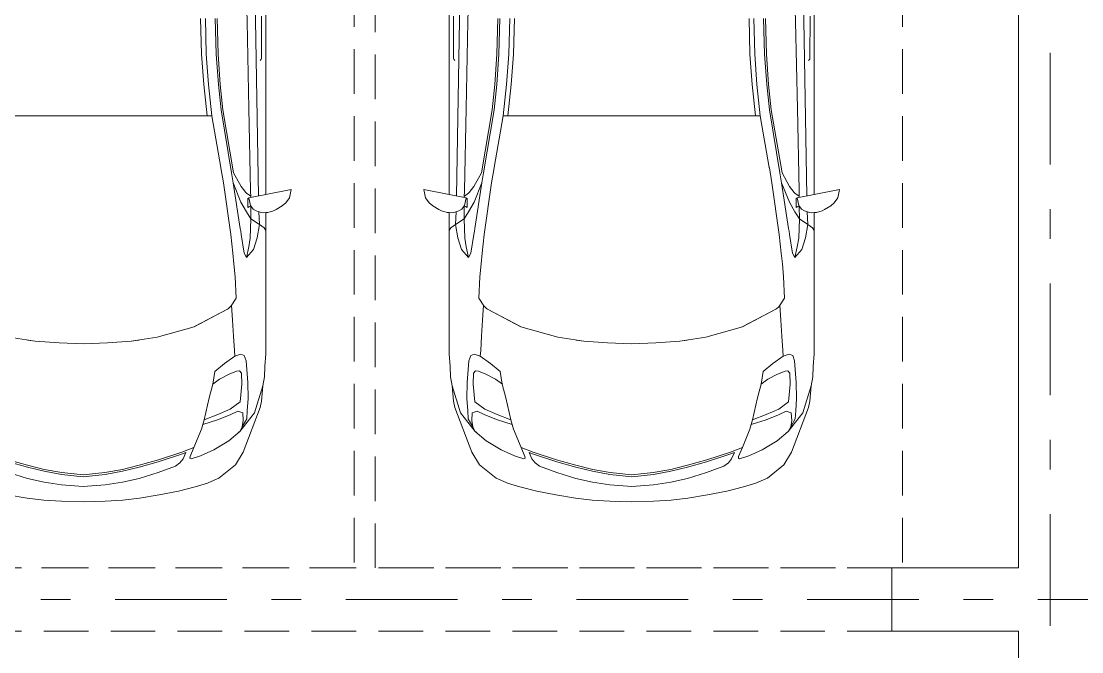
# Model space of a CAD drawing. Header units: millimetres. Extents: x 18162 to 3540582, y 72188 to 247925.
# Drawn here: x 39495 to 44523, y 90898 to 93888 of the extents above; entities that cross this region are included whole.
import ezdxf
from ezdxf.enums import TextEntityAlignment as Align

# ---------------------------------------------------------------- set-up
doc = ezdxf.new("R2010")
doc.units = ezdxf.units.MM
doc.header["$MEASUREMENT"] = 0
doc.set_wipeout_variables(frame=1)
for name, pattern in [('Double Dashed', [1093.611073, 529.166651, -211.666656, 141.111112, -211.666656]), ('Hidden Line', [317.5, 211.666667, -105.833333]), ('Wipeout_Contour', [1000, 0, -1000])]:
    doc.linetypes.add(name, pattern=pattern)
for name, color, linetype in [('Archicad Doors', 7, 'Continuous'), ('Interior - Equipment', 7, 'Continuous'), ('Interior - Furniture', 7, 'Continuous'), ('Structural - Bearing', 7, 'Continuous'), ('Structural - Grid', 7, 'Continuous')]:
    doc.layers.add(name, color=color, linetype=linetype)
doc.styles.add('GENERATED_STYLE_3', font='', dxfattribs={"width": 0.8})
doc.styles.get('GENERATED_STYLE_3').set_extended_font_data('ISOCPEUR MON')

# ---------------------------------------------------------------- blocks, each defined once
blk = doc.blocks.new('Rectangular Door Opening 27[4]_3')
at = {"layer": 'Archicad Doors', "color": 7, "linetype": 'Hidden Line', "lineweight": 13}
for p, q in [((43623.5, 91295.7), (38673.5, 91295.7)), ((38673.5, 91295.7), (38673.5, 90995.7)), ((43623.5, 91295.7), (43623.5, 90995.7)), ((43623.5, 90995.7), (38673.5, 90995.7))]:
    blk.add_line(p, q, dxfattribs=at)
blk = doc.blocks.new('Hybrid Car 27[4]_3', base_point=(39789.6, 92471.7))
at = {"layer": 'Interior - Furniture', "color": 7, "linetype": 'Continuous', "lineweight": 5}
for p, q in [((40562.8, 93995.9), (40566.8, 93884.4)), ((40620.6, 93059.2), (40603.8, 93985.6)), ((40654.6, 93065.8), (40654.4, 93971.8)), ((40345.7, 93900.5), (40350.3, 93731.8)), ((40368.1, 93900.5), (40372.7, 93731.8)), ((40414.8, 93900.5), (40419.5, 93731.8)), ((40423.7, 93900.5), (40428.4, 93731.8)), ((40566.8, 93884.4), (40574.9, 93473.3)), ((40634.8, 93713.2), (40634.9, 93911)), ((40350.3, 93731.8), (40360.5, 93587.4)), ((40372.7, 93731.8), (40383, 93587.4)), ((40419.4, 93731.9), (40419.4, 93731.8)), ((40419.5, 93731.8), (40429.7, 93587.3)), ((40428.3, 93731.9), (40428.3, 93731.8)), ((40428.4, 93731.8), (40438.6, 93587.4)), ((40628, 93700.8), (40633.5, 93708.6)), ((40634.8, 93713.2), (40633.5, 93708.6)), ((40360.5, 93587.3), (40376.2, 93438.8)), ((40383, 93587.3), (40398.7, 93438.8)), ((40429.7, 93587.3), (40442.5, 93467.7)), ((40438.6, 93587.4), (40438.6, 93587.3)), ((40438.6, 93587.3), (40451.4, 93467.7)), ((39437.4, 93439), (39556.7, 93439)), ((39556.7, 93439), (39673.8, 93439)), ((39673.8, 93439), (39789.6, 93439)), ((39905.4, 93439), (39789.6, 93439)), ((40022.5, 93439), (39905.4, 93439)), ((40141.7, 93439), (40022.5, 93439)), ((40313.9, 93439), (40141.7, 93439)), ((40398.7, 93438.8), (40313.9, 93439)), ((40313.9, 93439), (40313.9, 93439)), ((40442, 93193.7), (40398.7, 93438.8)), ((40398.7, 93438.8), (40398.7, 93438.8)), ((40398.7, 93438.8), (40398.7, 93438.8)), ((40442.5, 93467.7), (40491.6, 93168.3)), ((40451.4, 93467.7), (40502.2, 93168.6)), ((40574.9, 93473.3), (40582.8, 93085.4)), ((40442, 93193.7), (40442.1, 93193.3)), ((40454.4, 93122.2), (40442.1, 93193.3)), ((40491.6, 93168.3), (40500.2, 93121.6)), ((40502.2, 93168.6), (40538.1, 93104)), ((40454.4, 93122.2), (40489.4, 92876.4)), ((40533.7, 92905.2), (40500.2, 93121.8)), ((40537.1, 93030.1), (40500.2, 93121.6)), ((40538.1, 93104), (40560.4, 93075.9)), ((40560.4, 93075.9), (40562.9, 93072.7)), ((40582.8, 93085.4), (40583.1, 93051.9)), ((40775.2, 93089.3), (40654.6, 93065.8)), ((40767.2, 93050.2), (40775.2, 93089.3)), ((40562.7, 92983.5), (40537.1, 93030.1)), ((40562.9, 93072.7), (40583.1, 93058.3)), ((40570, 93048.2), (40569.9, 93004.7)), ((40570, 93048.2), (40575, 93046.5)), ((40654.6, 93065.8), (40574.3, 93050.1)), ((40581.5, 93014.1), (40574.3, 93050.1)), ((40732.9, 93012.8), (40749.9, 93026.3)), ((40749.9, 93026.3), (40767.2, 93050.2)), ((40584.4, 92950.5), (40562.7, 92983.5)), ((40569.9, 93004.7), (40577.9, 93008.8)), ((40577.9, 93008.8), (40586, 93007.8)), ((40581.5, 93014.1), (40594.4, 92996)), ((40583.5, 93008.1), (40584.4, 92950.5)), ((40594.4, 92996), (40609.6, 92988.8)), ((40609.6, 92988.8), (40632.7, 92980.7)), ((40622, 92983.7), (40622, 92984.5)), ((40624.3, 92924.5), (40622, 92983.7)), ((40632.7, 92980.7), (40642.1, 92979.5)), ((40654.6, 92980.4), (40642.1, 92979.5)), ((40654.5, 92896.3), (40654.6, 92980.4)), ((40654.6, 92980.4), (40665, 92981.1)), ((40665, 92981.1), (40692, 92989.2)), ((40692, 92989.2), (40703.4, 92994.5)), ((40703.4, 92994.5), (40732.9, 93012.8)), ((40584.4, 92950.5), (40581.4, 92859.3)), ((40624.3, 92924.5), (40584.4, 92950.5)), ((40613.3, 92860.2), (40624.3, 92924.5)), ((40647.5, 92908.2), (40624.3, 92924.5)), ((40489.4, 92876.4), (40498.5, 92787.5)), ((40533.7, 92905.2), (40535.7, 92892.2)), ((40535.7, 92892.2), (40538.1, 92877.2)), ((40535.7, 92892.2), (40535.7, 92892.2)), ((40552.7, 92788.9), (40538.1, 92877.2)), ((40654.5, 92896.3), (40647.5, 92908.2)), ((40654.5, 92791.2), (40654.5, 92896.3)), ((40574.8, 92817.5), (40581.4, 92859.3)), ((40576.3, 92827), (40574.8, 92817.5)), ((40596.3, 92805), (40613.3, 92860.2)), ((40498.5, 92787.5), (40503.8, 92737.7)), ((40563.3, 92767.6), (40552.7, 92788.9)), ((40559.9, 92774.5), (40559.9, 92774.5)), ((40563.3, 92767.6), (40574.8, 92817.5)), ((40563.3, 92767.6), (40596.3, 92805)), ((40654.6, 92311.1), (40654.5, 92791.2)), ((40503.8, 92737.7), (40509.5, 92676.2)), ((40509.5, 92676.2), (40514.2, 92574.7)), ((40514.2, 92574.7), (40489.9, 92537.8)), ((40478.4, 92526.4), (40472.6, 92522)), ((40472.8, 92522.2), (40472.6, 92522)), ((40484.8, 92531.9), (40478.4, 92526.4)), ((40489.9, 92537.8), (40484.8, 92531.9)), ((40492.1, 92541.1), (40496.8, 92470.8)), ((40472.6, 92522), (40315.5, 92439.7)), ((40472.6, 92522), (40316.2, 92440.1)), ((40315.5, 92439.7), (40140.4, 92389.9)), ((40496.8, 92470.8), (40501.8, 92394)), ((39438.7, 92389.9), (39561.9, 92370.8)), ((39526.4, 92376.3), (39562, 92370.8)), ((40140.4, 92389.9), (40017.2, 92370.8)), ((40052.7, 92376.3), (40017.2, 92370.8)), ((40501.8, 92394), (40505.6, 92327.3)), ((40501.8, 92394), (40501.8, 92394)), ((39561.9, 92370.8), (39675.4, 92363.1)), ((39562, 92370.8), (39675.4, 92363.2)), ((39675.4, 92363.2), (39789.6, 92359.1)), ((39675.4, 92363.1), (39789.6, 92359)), ((39903.7, 92363.2), (39789.6, 92359.1)), ((39903.7, 92363.1), (39789.6, 92359)), ((40017.2, 92370.8), (39903.7, 92363.1)), ((40017.2, 92370.8), (39903.7, 92363.2)), ((40505.6, 92327.3), (40508.3, 92300.4)), ((40458.5, 92265.6), (40508.3, 92300.4)), ((40508.3, 92300.4), (40536, 92309.1)), ((40536, 92309.1), (40552.8, 92303.7)), ((40552.8, 92303.7), (40561.3, 92278.2)), ((40561.3, 92278.2), (40569.3, 92175.4)), ((40650.5, 92250.3), (40654.6, 92311.1)), ((40403, 92166.8), (40412.7, 92227.4)), ((40412.9, 92227.6), (40458.5, 92265.6)), ((40412.9, 92227.5), (40412.9, 92227.6)), ((40516.6, 92229.3), (40481, 92214.9)), ((40530.4, 92230.9), (40516.6, 92229.3)), ((40539.7, 92219.9), (40530.4, 92230.9)), ((40648, 92202.5), (40650.5, 92250.3)), ((40435.6, 92190.3), (40403, 92166.8)), ((40481, 92214.9), (40435.6, 92190.3)), ((40540.5, 92167.5), (40539.7, 92219.9)), ((40569.3, 92175.4), (40571.4, 92098.6)), ((40641.1, 92158.9), (40648, 92202.5)), ((40385.9, 92102), (40403, 92166.8)), ((40533.2, 92083.1), (40540.5, 92167.5)), ((40601.4, 92032), (40641.1, 92159)), ((40633.8, 92087.1), (40641.1, 92158.9)), ((40362.1, 91998.3), (40385.9, 92102)), ((40385.9, 92102), (40385.9, 92102)), ((40385.9, 92102), (40385.9, 92102)), ((40486.5, 92048.4), (40533.2, 92083.1)), ((40571.4, 92098.6), (40567.1, 92040.3)), ((40571.4, 92098.6), (40571.4, 92098.6)), ((40627.5, 92056.1), (40633.8, 92087.1)), ((40362.1, 91998.3), (40427, 92023)), ((40486, 92022.3), (40426.4, 91998.7)), ((40427, 92023), (40486.5, 92048.4)), ((40521.7, 92038.9), (40486, 92022.3)), ((40545.4, 92031.3), (40521.7, 92038.9)), ((40531.3, 91943.2), (40601.4, 92032)), ((40548.2, 91995.3), (40545.4, 92031.3)), ((40547.8, 91845.5), (40627.5, 92056.1)), ((40567.1, 92040.3), (40564.3, 92002.6)), ((40349.7, 91954.1), (40355.9, 91975.5)), ((40426.4, 91998.7), (40355.9, 91975.5)), ((40355.9, 91975.5), (40362.1, 91998.4)), ((40564.3, 92002.6), (40543.3, 91965.3)), ((40543.3, 91965.3), (40548.2, 91995.3)), ((40314.1, 91866.6), (40349.7, 91954.1)), ((40349.7, 91954.1), (40349.7, 91954.1)), ((40531.3, 91943.2), (40479.3, 91899.2)), ((40529.1, 91941.3), (40525.6, 91938.4)), ((40531.3, 91943.2), (40543.3, 91965.3)), ((40479.3, 91899.1), (40408.5, 91855.4)), ((40479.3, 91899.2), (40479.3, 91899.1)), ((40144.1, 91798.9), (40255.5, 91835)), ((40146.3, 91809), (40257.2, 91845.3)), ((40255.5, 91835), (40276.3, 91843.1)), ((40257.2, 91845.3), (40314.1, 91866.6)), ((40262.9, 91813), (40276.3, 91843.1)), ((40295.2, 91816.1), (40296.2, 91824)), ((40296.2, 91824), (40314.1, 91866.6)), ((40296.2, 91824), (40296.2, 91824)), ((40345.5, 91827.6), (40300.2, 91812.7)), ((40408.5, 91855.4), (40345.5, 91827.6)), ((40510.9, 91784), (40547.8, 91845.5)), ((39524.3, 91782.9), (39432.8, 91809)), ((39524.5, 91773.7), (39435.1, 91798.9)), ((39604.5, 91763.2), (39524.3, 91782.9)), ((39603.9, 91754.2), (39524.5, 91773.7)), ((39974.7, 91763.2), (40054.8, 91782.9)), ((39975.3, 91754.2), (40054.7, 91773.7)), ((40054.7, 91773.7), (40144.1, 91798.9)), ((40054.8, 91782.9), (40146.3, 91809)), ((40143.9, 91748.4), (40226.4, 91778.5)), ((40226.4, 91778.5), (40247.8, 91794.5)), ((40247.8, 91794.5), (40262.9, 91813)), ((40300.2, 91812.7), (40295.2, 91816.1)), ((40295.2, 91816.1), (40295.2, 91816.1)), ((40432.6, 91722.2), (40510.9, 91784)), ((39524.6, 91720.7), (39435.3, 91748.4)), ((39604, 91702.9), (39524.6, 91720.7)), ((39686.4, 91739), (39603.9, 91754.2)), ((39687.6, 91748.1), (39604.5, 91763.2)), ((39789.6, 91728.3), (39686.4, 91739)), ((39789.6, 91737.4), (39687.6, 91748.1)), ((39789.6, 91737.4), (39891.5, 91748.1)), ((39789.6, 91728.3), (39892.7, 91739)), ((39891.5, 91748.1), (39974.7, 91763.2)), ((39892.7, 91739), (39975.3, 91754.2)), ((39975.1, 91702.9), (40054.6, 91720.7)), ((40054.6, 91720.7), (40143.9, 91748.4)), ((40384.7, 91701.4), (40432.6, 91722.2)), ((39686.3, 91690.2), (39604, 91702.9)), ((39789.6, 91681.4), (39686.3, 91690.2)), ((39789.6, 91681.4), (39892.9, 91690.2)), ((39892.9, 91690.2), (39975.1, 91702.9)), ((40240.1, 91659.6), (40320.1, 91680.7)), ((40320.1, 91680.7), (40378.3, 91698.6)), ((40378.3, 91698.6), (40384.7, 91701.4)), ((39523.1, 91627.3), (39430.2, 91642.3)), ((39602.8, 91618), (39523.1, 91627.3)), ((39686.3, 91612.5), (39602.8, 91618)), ((39892.9, 91612.5), (39976.3, 91618)), ((39976.3, 91618), (40056.1, 91627.3)), ((40056.1, 91627.3), (40148.9, 91642.3)), ((40148.9, 91642.3), (40240.1, 91659.6)), ((39789.6, 91610), (39686.3, 91612.5)), ((39789.6, 91610), (39892.9, 91612.5))]:
    blk.add_line(p, q, dxfattribs=at)
blk = doc.blocks.new('Hybrid Car 27[5]_3', base_point=(42389.6, 92471.7))
at = {"layer": 'Interior - Furniture', "color": 7, "linetype": 'Continuous', "lineweight": 5}
for p, q in [((41558.5, 93059.2), (41575.4, 93985.6)), ((41616.4, 93995.9), (41612.4, 93884.4)), ((43162.8, 93995.9), (43166.8, 93884.4)), ((43220.6, 93059.2), (43203.8, 93985.6)), ((41524.6, 93065.8), (41524.7, 93971.8)), ((43254.6, 93065.8), (43254.4, 93971.8)), ((41544.3, 93713.2), (41544.3, 93911)), ((41612.4, 93884.4), (41604.2, 93473.3)), ((41755.4, 93900.5), (41750.8, 93731.8)), ((41764.3, 93900.5), (41759.7, 93731.8)), ((41811, 93900.5), (41806.4, 93731.8)), ((41833.5, 93900.5), (41828.9, 93731.8)), ((42945.7, 93900.5), (42950.3, 93731.8)), ((42968.1, 93900.5), (42972.7, 93731.8)), ((43014.8, 93900.5), (43019.5, 93731.8)), ((43023.7, 93900.5), (43028.4, 93731.8)), ((43166.8, 93884.4), (43174.9, 93473.3)), ((43234.8, 93713.2), (43234.9, 93911)), ((41750.8, 93731.8), (41740.5, 93587.4)), ((41759.7, 93731.8), (41749.4, 93587.3)), ((41750.9, 93731.9), (41750.9, 93731.8)), ((41759.8, 93731.9), (41759.8, 93731.8)), ((41806.4, 93731.8), (41796.1, 93587.4)), ((41828.9, 93731.8), (41818.6, 93587.4)), ((42950.3, 93731.8), (42960.5, 93587.4)), ((42972.7, 93731.8), (42983, 93587.4)), ((43019.4, 93731.9), (43019.4, 93731.8)), ((43019.5, 93731.8), (43029.7, 93587.3)), ((43028.3, 93731.9), (43028.3, 93731.8)), ((43028.4, 93731.8), (43038.6, 93587.4)), ((41544.3, 93713.2), (41545.7, 93708.6)), ((41551.1, 93700.8), (41545.7, 93708.6)), ((43228, 93700.8), (43233.5, 93708.6)), ((43234.8, 93713.2), (43233.5, 93708.6)), ((41740.5, 93587.3), (41727.8, 93467.7)), ((41749.4, 93587.3), (41736.7, 93467.7)), ((41740.5, 93587.4), (41740.5, 93587.3)), ((41796.1, 93587.3), (41780.5, 93438.8)), ((41818.6, 93587.3), (41803, 93438.8)), ((42960.5, 93587.3), (42976.2, 93438.8)), ((42983, 93587.3), (42998.7, 93438.8)), ((43029.7, 93587.3), (43042.5, 93467.7)), ((43038.6, 93587.4), (43038.6, 93587.3)), ((43038.6, 93587.3), (43051.4, 93467.7)), ((41604.2, 93473.3), (41596.3, 93085.4)), ((41727.8, 93467.7), (41677, 93168.6)), ((41736.7, 93467.7), (41687.6, 93168.3)), ((41737.1, 93193.7), (41780.5, 93438.8)), ((41780.5, 93438.8), (41865.2, 93439)), ((41780.5, 93438.8), (41780.5, 93438.8)), ((41780.5, 93438.8), (41780.5, 93438.8)), ((41865.2, 93439), (42037.4, 93439)), ((41865.2, 93439), (41865.2, 93439)), ((42037.4, 93439), (42156.7, 93439)), ((42156.7, 93439), (42273.8, 93439)), ((42273.8, 93439), (42389.6, 93439)), ((42505.4, 93439), (42389.6, 93439)), ((42622.5, 93439), (42505.4, 93439)), ((42741.7, 93439), (42622.5, 93439)), ((42913.9, 93439), (42741.7, 93439)), ((42998.7, 93438.8), (42913.9, 93439)), ((42913.9, 93439), (42913.9, 93439)), ((43042, 93193.7), (42998.7, 93438.8)), ((42998.7, 93438.8), (42998.7, 93438.8)), ((42998.7, 93438.8), (42998.7, 93438.8)), ((43042.5, 93467.7), (43091.6, 93168.3)), ((43051.4, 93467.7), (43102.2, 93168.6)), ((43174.9, 93473.3), (43182.8, 93085.4)), ((41724.7, 93122.2), (41737.1, 93193.3)), ((41737.1, 93193.7), (41737.1, 93193.3)), ((43042, 93193.7), (43042.1, 93193.3)), ((43054.4, 93122.2), (43042.1, 93193.3)), ((41677, 93168.6), (41641, 93104)), ((41687.6, 93168.3), (41678.9, 93121.6)), ((43091.6, 93168.3), (43100.2, 93121.6)), ((43102.2, 93168.6), (43138.1, 93104)), ((41411.9, 93050.2), (41403.9, 93089.3)), ((41403.9, 93089.3), (41524.6, 93065.8)), ((41596.3, 93085.4), (41596, 93051.9)), ((41618.7, 93075.9), (41616.2, 93072.7)), ((41641, 93104), (41618.7, 93075.9)), ((41642, 93030.1), (41678.9, 93121.6)), ((41645.5, 92905.2), (41679, 93121.8)), ((41724.7, 93122.2), (41689.8, 92876.4)), ((43054.4, 93122.2), (43089.4, 92876.4)), ((43133.7, 92905.2), (43100.2, 93121.8)), ((43137.1, 93030.1), (43100.2, 93121.6)), ((43138.1, 93104), (43160.4, 93075.9)), ((43160.4, 93075.9), (43162.9, 93072.7)), ((43182.8, 93085.4), (43183.1, 93051.9)), ((43375.2, 93089.3), (43254.6, 93065.8)), ((43367.2, 93050.2), (43375.2, 93089.3)), ((41429.2, 93026.3), (41411.9, 93050.2)), ((41446.2, 93012.8), (41429.2, 93026.3)), ((41524.6, 93065.8), (41604.9, 93050.1)), ((41616.2, 93072.7), (41596.1, 93058.3)), ((41597.6, 93014.1), (41604.9, 93050.1)), ((41609.2, 93048.2), (41604.1, 93046.5)), ((41609.2, 93048.2), (41609.2, 93004.7)), ((41616.5, 92983.5), (41642, 93030.1)), ((43162.7, 92983.5), (43137.1, 93030.1)), ((43162.9, 93072.7), (43183.1, 93058.3)), ((43170, 93048.2), (43169.9, 93004.7)), ((43170, 93048.2), (43175, 93046.5)), ((43254.6, 93065.8), (43174.3, 93050.1)), ((43181.5, 93014.1), (43174.3, 93050.1)), ((43332.9, 93012.8), (43349.9, 93026.3)), ((43349.9, 93026.3), (43367.2, 93050.2)), ((41475.7, 92994.5), (41446.2, 93012.8)), ((41487.2, 92989.2), (41475.7, 92994.5)), ((41514.2, 92981.1), (41487.2, 92989.2)), ((41524.6, 92980.4), (41514.2, 92981.1)), ((41524.6, 92980.4), (41537, 92979.5)), ((41524.6, 92896.3), (41524.6, 92980.4)), ((41546.5, 92980.7), (41537, 92979.5)), ((41569.6, 92988.8), (41546.5, 92980.7)), ((41554.8, 92924.5), (41557.2, 92983.7)), ((41557.2, 92983.7), (41557.2, 92984.5)), ((41584.7, 92996), (41569.6, 92988.8)), ((41597.6, 93014.1), (41584.7, 92996)), ((41601.3, 93008.8), (41593.2, 93007.8)), ((41595.6, 93008.1), (41594.7, 92950.5)), ((41594.7, 92950.5), (41616.5, 92983.5)), ((41609.2, 93004.7), (41601.3, 93008.8)), ((43184.4, 92950.5), (43162.7, 92983.5)), ((43169.9, 93004.7), (43177.9, 93008.8)), ((43177.9, 93008.8), (43186, 93007.8)), ((43181.5, 93014.1), (43194.4, 92996)), ((43183.5, 93008.1), (43184.4, 92950.5)), ((43194.4, 92996), (43209.6, 92988.8)), ((43209.6, 92988.8), (43232.7, 92980.7)), ((43222, 92983.7), (43222, 92984.5)), ((43224.3, 92924.5), (43222, 92983.7)), ((43232.7, 92980.7), (43242.1, 92979.5)), ((43254.6, 92980.4), (43242.1, 92979.5)), ((43254.5, 92896.3), (43254.6, 92980.4)), ((43254.6, 92980.4), (43265, 92981.1)), ((43265, 92981.1), (43292, 92989.2)), ((43292, 92989.2), (43303.4, 92994.5)), ((43303.4, 92994.5), (43332.9, 93012.8)), ((41531.6, 92908.2), (41554.8, 92924.5)), ((41554.8, 92924.5), (41594.7, 92950.5)), ((41565.8, 92860.2), (41554.8, 92924.5)), ((41594.7, 92950.5), (41597.8, 92859.3)), ((43184.4, 92950.5), (43181.4, 92859.3)), ((43224.3, 92924.5), (43184.4, 92950.5)), ((43213.3, 92860.2), (43224.3, 92924.5)), ((43247.5, 92908.2), (43224.3, 92924.5)), ((41524.6, 92896.3), (41531.6, 92908.2)), ((41524.6, 92791.2), (41524.6, 92896.3)), ((41626.5, 92788.9), (41641, 92877.2)), ((41643.5, 92892.2), (41641, 92877.2)), ((41645.5, 92905.2), (41643.5, 92892.2)), ((41643.5, 92892.2), (41643.5, 92892.2)), ((41689.8, 92876.4), (41680.6, 92787.5)), ((43089.4, 92876.4), (43098.5, 92787.5)), ((43133.7, 92905.2), (43135.7, 92892.2)), ((43135.7, 92892.2), (43138.1, 92877.2)), ((43135.7, 92892.2), (43135.7, 92892.2)), ((43152.7, 92788.9), (43138.1, 92877.2)), ((43254.5, 92896.3), (43247.5, 92908.2)), ((43254.5, 92791.2), (43254.5, 92896.3)), ((41582.8, 92805), (41565.8, 92860.2)), ((41604.3, 92817.5), (41597.8, 92859.3)), ((41602.9, 92827), (41604.3, 92817.5)), ((43174.8, 92817.5), (43181.4, 92859.3)), ((43176.3, 92827), (43174.8, 92817.5)), ((43196.3, 92805), (43213.3, 92860.2)), ((41524.6, 92311.1), (41524.6, 92791.2)), ((41615.9, 92767.6), (41582.8, 92805)), ((41615.9, 92767.6), (41604.3, 92817.5)), ((41615.9, 92767.6), (41626.5, 92788.9)), ((41619.3, 92774.5), (41619.3, 92774.5)), ((41680.6, 92787.5), (41675.4, 92737.7)), ((43098.5, 92787.5), (43103.8, 92737.7)), ((43163.3, 92767.6), (43152.7, 92788.9)), ((43159.9, 92774.5), (43159.9, 92774.5)), ((43163.3, 92767.6), (43174.8, 92817.5)), ((43163.3, 92767.6), (43196.3, 92805)), ((43254.6, 92311.1), (43254.5, 92791.2)), ((41675.4, 92737.7), (41669.7, 92676.2)), ((43103.8, 92737.7), (43109.5, 92676.2)), ((41669.7, 92676.2), (41665, 92574.7)), ((43109.5, 92676.2), (43114.2, 92574.7)), ((41665, 92574.7), (41689.2, 92537.8)), ((43114.2, 92574.7), (43089.9, 92537.8)), ((41687, 92541.1), (41682.4, 92470.8)), ((41689.2, 92537.8), (41694.3, 92531.9)), ((41694.3, 92531.9), (41700.8, 92526.4)), ((41700.8, 92526.4), (41706.6, 92522)), ((41706.4, 92522.2), (41706.6, 92522)), ((43078.4, 92526.4), (43072.6, 92522)), ((43072.8, 92522.2), (43072.6, 92522)), ((43084.8, 92531.9), (43078.4, 92526.4)), ((43089.9, 92537.8), (43084.8, 92531.9)), ((43092.1, 92541.1), (43096.8, 92470.8)), ((41706.6, 92522), (41863.6, 92439.7)), ((41706.6, 92522), (41862.9, 92440.1)), ((43072.6, 92522), (42915.5, 92439.7)), ((43072.6, 92522), (42916.2, 92440.1)), ((41682.4, 92470.8), (41677.3, 92394)), ((41863.6, 92439.7), (42038.7, 92389.9)), ((42915.5, 92439.7), (42740.4, 92389.9)), ((43096.8, 92470.8), (43101.8, 92394)), ((41677.3, 92394), (41673.6, 92327.3)), ((41677.3, 92394), (41677.3, 92394)), ((42038.7, 92389.9), (42161.9, 92370.8)), ((42126.4, 92376.3), (42162, 92370.8)), ((42740.4, 92389.9), (42617.2, 92370.8)), ((42652.7, 92376.3), (42617.2, 92370.8)), ((43101.8, 92394), (43105.6, 92327.3)), ((43101.8, 92394), (43101.8, 92394)), ((41673.6, 92327.3), (41670.8, 92300.4)), ((42161.9, 92370.8), (42275.4, 92363.1)), ((42162, 92370.8), (42275.4, 92363.2)), ((42275.4, 92363.2), (42389.6, 92359.1)), ((42275.4, 92363.1), (42389.6, 92359)), ((42503.7, 92363.2), (42389.6, 92359.1)), ((42503.7, 92363.1), (42389.6, 92359)), ((42617.2, 92370.8), (42503.7, 92363.1)), ((42617.2, 92370.8), (42503.7, 92363.2)), ((43105.6, 92327.3), (43108.3, 92300.4)), ((41528.6, 92250.3), (41524.6, 92311.1)), ((41617.8, 92278.2), (41609.9, 92175.4)), ((41626.4, 92303.7), (41617.8, 92278.2)), ((41643.2, 92309.1), (41626.4, 92303.7)), ((41670.8, 92300.4), (41643.2, 92309.1)), ((41720.7, 92265.6), (41670.8, 92300.4)), ((43058.5, 92265.6), (43108.3, 92300.4)), ((43108.3, 92300.4), (43136, 92309.1)), ((43136, 92309.1), (43152.8, 92303.7)), ((43152.8, 92303.7), (43161.3, 92278.2)), ((43161.3, 92278.2), (43169.3, 92175.4)), ((43250.5, 92250.3), (43254.6, 92311.1)), ((41531.1, 92202.5), (41528.6, 92250.3)), ((41639.4, 92219.9), (41648.8, 92230.9)), ((41648.8, 92230.9), (41662.5, 92229.3)), ((41662.5, 92229.3), (41698.2, 92214.9)), ((41766.2, 92227.6), (41720.7, 92265.6)), ((41766.3, 92227.5), (41766.2, 92227.6)), ((41776.1, 92166.8), (41766.4, 92227.4)), ((43003, 92166.8), (43012.7, 92227.4)), ((43012.9, 92227.6), (43058.5, 92265.6)), ((43012.9, 92227.5), (43012.9, 92227.6)), ((43116.6, 92229.3), (43081, 92214.9)), ((43130.4, 92230.9), (43116.6, 92229.3)), ((43139.7, 92219.9), (43130.4, 92230.9)), ((43248, 92202.5), (43250.5, 92250.3)), ((41538.1, 92158.9), (41531.1, 92202.5)), ((41609.9, 92175.4), (41607.7, 92098.6)), ((41638.6, 92167.5), (41639.4, 92219.9)), ((41698.2, 92214.9), (41743.6, 92190.3)), ((41743.6, 92190.3), (41776.2, 92166.8)), ((43035.6, 92190.3), (43003, 92166.8)), ((43081, 92214.9), (43035.6, 92190.3)), ((43140.5, 92167.5), (43139.7, 92219.9)), ((43169.3, 92175.4), (43171.4, 92098.6)), ((43241.1, 92158.9), (43248, 92202.5)), ((41577.7, 92032), (41538.1, 92159)), ((41545.4, 92087.1), (41538.1, 92158.9)), ((41645.9, 92083.1), (41638.6, 92167.5)), ((41793.3, 92102), (41776.1, 92166.8)), ((42985.9, 92102), (43003, 92166.8)), ((43133.2, 92083.1), (43140.5, 92167.5)), ((43201.4, 92032), (43241.1, 92159)), ((43233.8, 92087.1), (43241.1, 92158.9)), ((41551.7, 92056.1), (41545.4, 92087.1)), ((41607.7, 92098.6), (41612, 92040.3)), ((41607.7, 92098.6), (41607.7, 92098.6)), ((41692.6, 92048.4), (41645.9, 92083.1)), ((41793.3, 92102), (41793.3, 92102)), ((41817, 91998.3), (41793.3, 92102)), ((41793.3, 92102), (41793.3, 92102)), ((42962.1, 91998.3), (42985.9, 92102)), ((42985.9, 92102), (42985.9, 92102)), ((42985.9, 92102), (42985.9, 92102)), ((43086.5, 92048.4), (43133.2, 92083.1)), ((43171.4, 92098.6), (43167.1, 92040.3)), ((43171.4, 92098.6), (43171.4, 92098.6)), ((43227.5, 92056.1), (43233.8, 92087.1)), ((41631.4, 91845.5), (41551.7, 92056.1)), ((41647.8, 91943.2), (41577.7, 92032)), ((41612, 92040.3), (41614.8, 92002.6)), ((41630.9, 91995.3), (41633.7, 92031.3)), ((41633.7, 92031.3), (41657.5, 92038.9)), ((41657.5, 92038.9), (41693.1, 92022.3)), ((41752.2, 92023), (41692.6, 92048.4)), ((41693.1, 92022.3), (41752.7, 91998.7)), ((41817, 91998.3), (41752.2, 92023)), ((42962.1, 91998.3), (43027, 92023)), ((43086, 92022.3), (43026.4, 91998.7)), ((43027, 92023), (43086.5, 92048.4)), ((43121.7, 92038.9), (43086, 92022.3)), ((43145.4, 92031.3), (43121.7, 92038.9)), ((43131.3, 91943.2), (43201.4, 92032)), ((43148.2, 91995.3), (43145.4, 92031.3)), ((43147.8, 91845.5), (43227.5, 92056.1)), ((43167.1, 92040.3), (43164.3, 92002.6)), ((41614.8, 92002.6), (41635.8, 91965.3)), ((41635.8, 91965.3), (41630.9, 91995.3)), ((41752.7, 91998.7), (41823.2, 91975.5)), ((41823.2, 91975.5), (41817, 91998.4)), ((41829.4, 91954.1), (41823.2, 91975.5)), ((42949.7, 91954.1), (42955.9, 91975.5)), ((43026.4, 91998.7), (42955.9, 91975.5)), ((42955.9, 91975.5), (42962.1, 91998.4)), ((43164.3, 92002.6), (43143.3, 91965.3)), ((43143.3, 91965.3), (43148.2, 91995.3)), ((41647.8, 91943.2), (41635.8, 91965.3)), ((41647.8, 91943.2), (41699.9, 91899.2)), ((41650.1, 91941.3), (41653.5, 91938.4)), ((41829.4, 91954.1), (41829.4, 91954.1)), ((41865, 91866.6), (41829.4, 91954.1)), ((42914.1, 91866.6), (42949.7, 91954.1)), ((42949.7, 91954.1), (42949.7, 91954.1)), ((43131.3, 91943.2), (43079.3, 91899.2)), ((43129.1, 91941.3), (43125.6, 91938.4)), ((43131.3, 91943.2), (43143.3, 91965.3)), ((41699.9, 91899.2), (41699.9, 91899.1)), ((41699.9, 91899.1), (41770.6, 91855.4)), ((43079.3, 91899.1), (43008.5, 91855.4)), ((43079.3, 91899.2), (43079.3, 91899.1)), ((41668.3, 91784), (41631.4, 91845.5)), ((41770.6, 91855.4), (41833.6, 91827.6)), ((41833.6, 91827.6), (41878.9, 91812.7)), ((41882.9, 91824), (41865, 91866.6)), ((41921.9, 91845.3), (41865, 91866.6)), ((41883.9, 91816.1), (41882.9, 91824)), ((41882.9, 91824), (41882.9, 91824)), ((41916.3, 91813), (41902.8, 91843.1)), ((41923.6, 91835), (41902.8, 91843.1)), ((42032.8, 91809), (41921.9, 91845.3)), ((42035.1, 91798.9), (41923.6, 91835)), ((42744.1, 91798.9), (42855.5, 91835)), ((42746.3, 91809), (42857.2, 91845.3)), ((42855.5, 91835), (42876.3, 91843.1)), ((42857.2, 91845.3), (42914.1, 91866.6)), ((42862.9, 91813), (42876.3, 91843.1)), ((42895.2, 91816.1), (42896.2, 91824)), ((42896.2, 91824), (42914.1, 91866.6)), ((42896.2, 91824), (42896.2, 91824)), ((42945.5, 91827.6), (42900.2, 91812.7)), ((43008.5, 91855.4), (42945.5, 91827.6)), ((43110.9, 91784), (43147.8, 91845.5)), ((41746.5, 91722.2), (41668.3, 91784)), ((41878.9, 91812.7), (41883.9, 91816.1)), ((41883.9, 91816.1), (41883.9, 91816.1)), ((41931.4, 91794.5), (41916.3, 91813)), ((41952.7, 91778.5), (41931.4, 91794.5)), ((42035.3, 91748.4), (41952.7, 91778.5)), ((42124.3, 91782.9), (42032.8, 91809)), ((42124.5, 91773.7), (42035.1, 91798.9)), ((42204.5, 91763.2), (42124.3, 91782.9)), ((42203.9, 91754.2), (42124.5, 91773.7)), ((42574.7, 91763.2), (42654.8, 91782.9)), ((42575.3, 91754.2), (42654.7, 91773.7)), ((42654.7, 91773.7), (42744.1, 91798.9)), ((42654.8, 91782.9), (42746.3, 91809)), ((42743.9, 91748.4), (42826.4, 91778.5)), ((42826.4, 91778.5), (42847.8, 91794.5)), ((42847.8, 91794.5), (42862.9, 91813)), ((42900.2, 91812.7), (42895.2, 91816.1)), ((42895.2, 91816.1), (42895.2, 91816.1)), ((43032.6, 91722.2), (43110.9, 91784)), ((41794.4, 91701.4), (41746.5, 91722.2)), ((42124.6, 91720.7), (42035.3, 91748.4)), ((42204, 91702.9), (42124.6, 91720.7)), ((42286.4, 91739), (42203.9, 91754.2)), ((42287.6, 91748.1), (42204.5, 91763.2)), ((42389.6, 91728.3), (42286.4, 91739)), ((42389.6, 91737.4), (42287.6, 91748.1)), ((42389.6, 91737.4), (42491.5, 91748.1)), ((42389.6, 91728.3), (42492.7, 91739)), ((42491.5, 91748.1), (42574.7, 91763.2)), ((42492.7, 91739), (42575.3, 91754.2)), ((42575.1, 91702.9), (42654.6, 91720.7)), ((42654.6, 91720.7), (42743.9, 91748.4)), ((42984.7, 91701.4), (43032.6, 91722.2)), ((41800.8, 91698.6), (41794.4, 91701.4)), ((41859, 91680.7), (41800.8, 91698.6)), ((41939.1, 91659.6), (41859, 91680.7)), ((42286.3, 91690.2), (42204, 91702.9)), ((42389.6, 91681.4), (42286.3, 91690.2)), ((42389.6, 91681.4), (42492.9, 91690.2)), ((42492.9, 91690.2), (42575.1, 91702.9)), ((42840.1, 91659.6), (42920.1, 91680.7)), ((42920.1, 91680.7), (42978.3, 91698.6)), ((42978.3, 91698.6), (42984.7, 91701.4)), ((42030.2, 91642.3), (41939.1, 91659.6)), ((42123.1, 91627.3), (42030.2, 91642.3)), ((42202.8, 91618), (42123.1, 91627.3)), ((42286.3, 91612.5), (42202.8, 91618)), ((42492.9, 91612.5), (42576.3, 91618)), ((42576.3, 91618), (42656.1, 91627.3)), ((42656.1, 91627.3), (42748.9, 91642.3)), ((42748.9, 91642.3), (42840.1, 91659.6)), ((42389.6, 91610), (42286.3, 91612.5)), ((42389.6, 91610), (42492.9, 91612.5))]:
    blk.add_line(p, q, dxfattribs=at)
blk = doc.blocks.new('Standard grid marker[19]_3', base_point=(18162.3, 91145.7))
at = {"layer": 'Structural - Grid', "color": 13, "linetype": 'Double Dashed', "lineweight": 13}
blk.add_line((19162.3, 91145.7), (53724.4, 91145.7), dxfattribs=at)
at = {"layer": 'Structural - Grid', "color": 13, "lineweight": 13, "style": 'GENERATED_STYLE_3'}
blk.add_attdef('AC_MarkerText_1', text='', height=250, rotation=180, dxfattribs=at).set_placement((55024.4, 91020.7), align=Align.TOP_CENTER)
blk = doc.blocks.new('Standard grid marker[21]_3', base_point=(44373.5, 72524.1))
at = {"layer": 'Structural - Grid', "color": 13, "linetype": 'Double Dashed', "lineweight": 13}
blk.add_line((44373.5, 73524.1), (44373.5, 100185.5), dxfattribs=at)
at = {"layer": 'Structural - Grid', "color": 13, "lineweight": 13, "style": 'GENERATED_STYLE_3'}
blk.add_attdef('AC_MarkerText_1', text='', height=250, rotation=180, dxfattribs=at).set_placement((44373.5, 101360.5), align=Align.TOP_CENTER)

msp = doc.modelspace()

# ---------------------------------------------------------------- linework, layer by layer
at = {"layer": 'Interior - Equipment', "color": 7, "linetype": 'Hidden Line', "lineweight": 5}
msp.add_lwpolyline([(38573.5, 96295.7), (41073.5, 96295.7), (41073.5, 91295.7), (38573.5, 91295.7)], close=True, dxfattribs=at)

# ---------------------------------------------------------------- block references
at = {"layer": 'Interior - Furniture', "color": 7, "linetype": 'Continuous', "lineweight": 5}
for name, p in [('Hybrid Car 27[4]_3', (39789.6, 92471.7)), ('Hybrid Car 27[5]_3', (42389.6, 92471.7))]:
    msp.add_blockref(name, p, dxfattribs=at)

# ---------------------------------------------------------------- wipeouts: each hides what was drawn before it
at = {"color": 254, "linetype": 'Wipeout_Contour', "lineweight": 0, "ltscale": 404709.937642}
msp.add_wipeout([(44223.5, 91295.7), (43623.5, 91295.7), (43623.5, 90995.7), (44223.5, 90995.7)], dxfattribs=at).dxf.layer = 'Structural - Bearing'

# ---------------------------------------------------------------- next in the draw order: linework, layer by layer
at = {"layer": 'Interior - Equipment', "color": 7, "linetype": 'Hidden Line', "lineweight": 5}
msp.add_lwpolyline([(41173.5, 96295.7), (43673.5, 96295.7), (43673.5, 91295.7), (41173.5, 91295.7)], close=True, dxfattribs=at)
at = {"layer": 'Structural - Bearing', "color": 7, "linetype": 'Continuous', "lineweight": 20}
msp.add_line((43623.5, 91295.7), (43623.5, 90995.7), dxfattribs=at)
at = {"layer": 'Structural - Bearing', "color": 7, "linetype": 'Continuous', "lineweight": 20, "flags": 128}
for points in [[(44223.5, 91295.7), (43623.5, 91295.7)], [(43623.5, 90995.7), (44223.5, 90995.7)]]:
    msp.add_lwpolyline(points, dxfattribs=at)

# ---------------------------------------------------------------- next in the draw order: block references
at = {"layer": 'Archicad Doors', "color": 7, "linetype": 'Hidden Line', "lineweight": 13}
msp.add_blockref('Rectangular Door Opening 27[4]_3', (0, 0), dxfattribs=at)

# ---------------------------------------------------------------- next in the draw order: wipeouts: each hides what was drawn before it
at = {"color": 254, "linetype": 'Wipeout_Contour', "lineweight": 0, "ltscale": 413190.95504}
msp.add_wipeout([(44223.5, 89995.7), (44523.5, 89995.7), (44523.5, 96545.7), (44223.5, 96545.7)], dxfattribs=at).dxf.layer = 'Structural - Bearing'

# ---------------------------------------------------------------- next in the draw order: linework, layer by layer
at = {"layer": 'Structural - Bearing', "color": 7, "linetype": 'Continuous', "lineweight": 20, "flags": 128}
for points in [[(44223.5, 96545.7), (44223.5, 91295.7)], [(44223.5, 90995.7), (44223.5, 89995.7)]]:
    msp.add_lwpolyline(points, dxfattribs=at)

# ---------------------------------------------------------------- next in the draw order: block references
at = {"layer": 'Structural - Grid', "color": 13, "linetype": 'Continuous', "lineweight": 13}
for name, p in [('Standard grid marker[21]_3', (44373.5, 72524.1)), ('Standard grid marker[19]_3', (18162.3, 91145.7))]:
    msp.add_blockref(name, p, dxfattribs=at)

doc.saveas('drawing.dxf')
